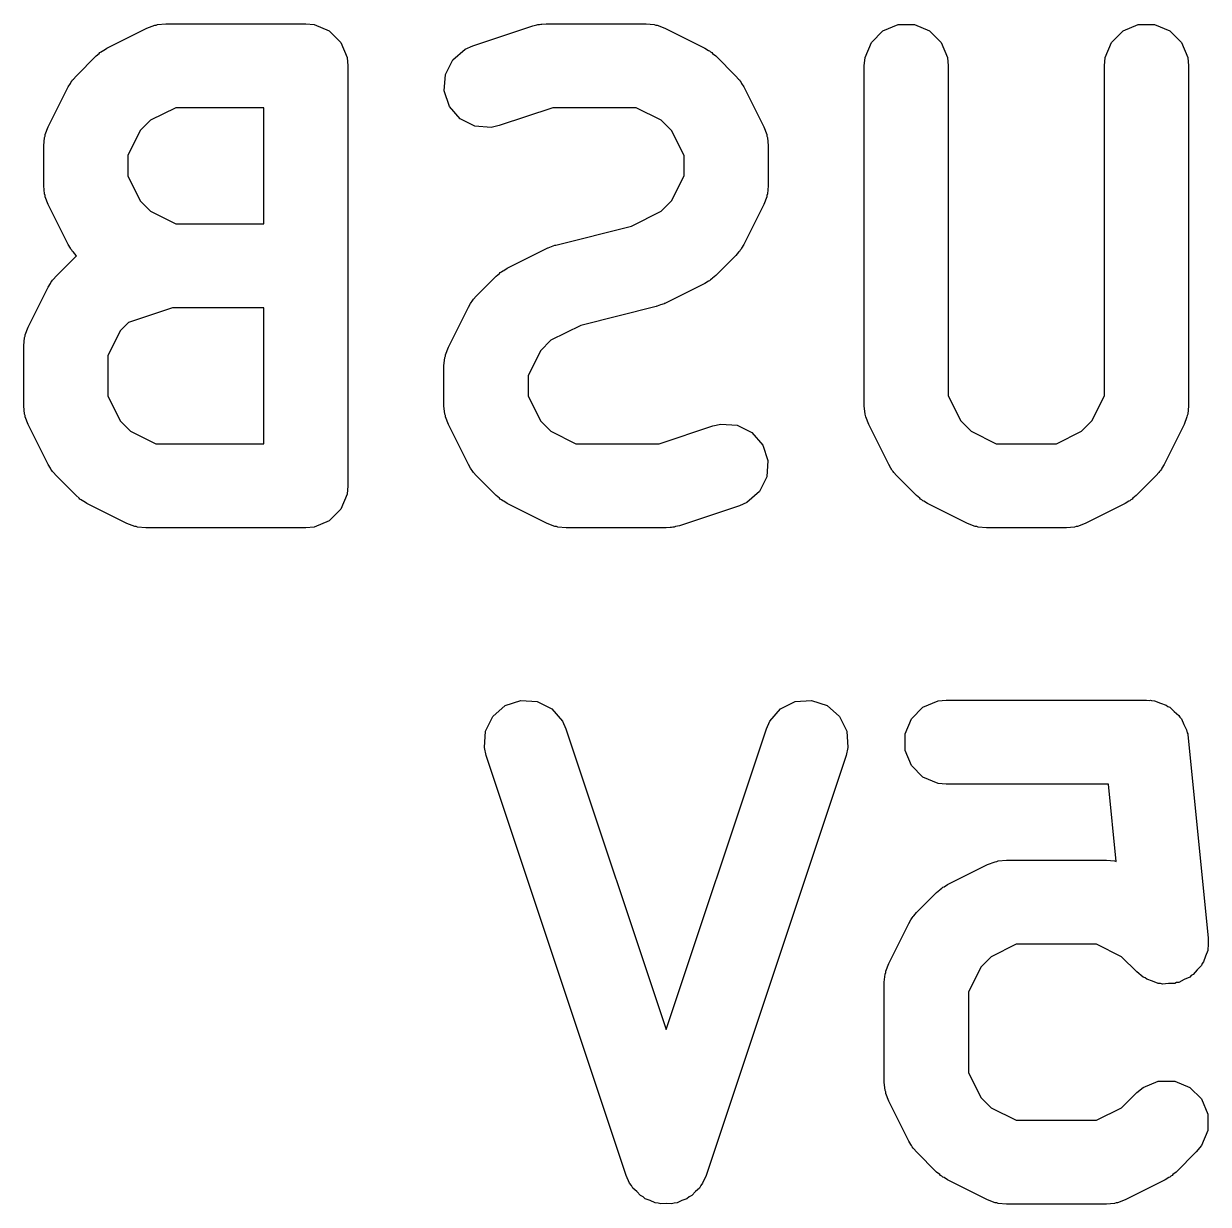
# Model space of a CAD drawing. Extents: x 89 to 178, y -115 to -57.
# Drawn here: x 167.867 to 170.122, y -103.286 to -101.038 of the extents above; entities that cross this region are included whole.
import ezdxf

# ---------------------------------------------------------------- set-up
doc = ezdxf.new("R2010")
doc.units = 0
doc.layers.add('BLACK', color=7, linetype='CONTINUOUS')

msp = doc.modelspace()

# ---------------------------------------------------------------- linework, layer by layer
at = {"layer": 'BLACK', "linetype": 'CONTINUOUS'}
for p, q in [((168.116464, -101.040639), (168.11933, -101.040435)), ((168.11933, -101.040435), (168.121987, -101.039335)), ((168.121987, -101.039335), (168.137594, -101.037798)), ((168.137594, -101.037798), (168.40426, -101.037798)), ((168.40426, -101.037798), (168.419867, -101.039335)), ((168.419867, -101.039335), (168.448706, -101.05128)), ((168.836105, -101.041903), (168.843844, -101.040143)), ((168.843844, -101.040143), (168.845796, -101.039335)), ((168.845796, -101.039335), (168.848624, -101.039056)), ((168.848624, -101.039056), (168.851397, -101.038426)), ((168.851397, -101.038426), (168.853505, -101.038575)), ((168.853505, -101.038575), (168.861403, -101.037798)), ((168.861403, -101.037798), (169.05188, -101.037798)), ((169.05188, -101.037798), (169.067487, -101.039335)), ((169.067487, -101.039335), (169.070143, -101.040435)), ((169.070143, -101.040435), (169.07301, -101.040639)), ((169.502671, -101.05128), (169.53151, -101.039335)), ((169.53151, -101.039335), (169.562724, -101.039335)), ((169.562724, -101.039335), (169.591563, -101.05128)), ((169.959814, -101.05128), (169.988653, -101.039335)), ((169.988653, -101.039335), (170.019867, -101.039335)), ((170.019867, -101.039335), (170.048706, -101.05128)), ((168.025626, -101.084339), (168.101817, -101.046244)), ((168.101817, -101.046244), (168.116464, -101.040639)), ((168.448706, -101.05128), (168.470778, -101.073352)), ((168.72182, -101.079998), (168.836105, -101.041903)), ((169.07301, -101.040639), (169.087657, -101.046244)), ((169.087657, -101.046244), (169.163847, -101.084339)), ((169.480599, -101.073352), (169.502671, -101.05128)), ((169.591563, -101.05128), (169.613635, -101.073352)), ((169.937742, -101.073352), (169.959814, -101.05128)), ((170.048706, -101.05128), (170.070778, -101.073352)), ((168.018907, -101.088568), (168.025626, -101.084339)), ((168.470778, -101.073352), (168.482723, -101.102191)), ((168.7075, -101.086392), (168.72182, -101.079998)), ((169.163847, -101.084339), (169.170561, -101.088565)), ((169.468654, -101.102191), (169.480599, -101.073352)), ((169.613635, -101.073352), (169.62558, -101.102191)), ((169.925797, -101.102191), (169.937742, -101.073352)), ((170.070778, -101.073352), (170.082723, -101.102191)), ((167.966739, -101.137419), (168.004834, -101.099325)), ((168.004834, -101.099325), (168.010968, -101.09429)), ((168.010968, -101.09429), (168.012354, -101.092693)), ((168.012354, -101.092693), (168.014762, -101.091177)), ((168.014762, -101.091177), (168.016957, -101.089376)), ((168.016957, -101.089376), (168.018907, -101.088568)), ((168.482723, -101.102191), (168.48426, -101.117798)), ((168.669958, -101.134763), (168.683918, -101.106844)), ((168.683918, -101.106844), (168.7075, -101.086392)), ((169.170561, -101.088565), (169.172516, -101.089375)), ((169.172516, -101.089375), (169.174715, -101.09118)), ((169.174715, -101.09118), (169.177119, -101.092693)), ((169.177119, -101.092693), (169.178501, -101.094287)), ((169.178501, -101.094287), (169.184639, -101.099324)), ((169.184639, -101.099324), (169.222733, -101.137419)), ((169.467117, -101.117798), (169.468654, -101.102191)), ((169.62558, -101.102191), (169.627117, -101.117798)), ((169.92426, -101.117798), (169.925797, -101.102191)), ((170.082723, -101.102191), (170.08426, -101.117798)), ((168.48426, -101.117798), (168.48426, -101.917798)), ((169.467117, -101.765417), (169.467117, -101.117798)), ((169.627117, -101.117798), (169.627117, -101.74653)), ((169.92426, -101.746532), (169.92426, -101.117798)), ((170.08426, -101.117798), (170.08426, -101.765417)), ((167.951754, -101.158211), (167.95598, -101.151496)), ((167.95598, -101.151496), (167.95679, -101.149542)), ((167.95679, -101.149542), (167.958595, -101.147342)), ((167.958595, -101.147342), (167.960108, -101.144939)), ((167.960108, -101.144939), (167.961702, -101.143556)), ((167.961702, -101.143556), (167.966739, -101.137419)), ((168.667746, -101.165899), (168.669958, -101.134763)), ((169.222733, -101.137419), (169.227767, -101.143553)), ((169.227767, -101.143553), (169.229365, -101.144939)), ((169.229365, -101.144939), (169.23088, -101.147347)), ((169.23088, -101.147347), (169.232682, -101.149542)), ((169.232682, -101.149542), (169.233489, -101.151492)), ((169.233489, -101.151492), (169.237719, -101.158211)), ((167.913659, -101.234402), (167.951754, -101.158211)), ((168.677617, -101.195511), (168.667746, -101.165899)), ((169.237719, -101.158211), (169.275815, -101.234401)), ((168.156479, -101.197798), (168.108792, -101.22164)), ((168.32426, -101.197798), (168.156479, -101.197798)), ((168.32426, -101.41875), (168.32426, -101.197798)), ((168.698069, -101.219093), (168.677617, -101.195511)), ((168.874386, -101.197798), (168.772416, -101.231788)), ((169.032995, -101.197798), (168.874386, -101.197798)), ((169.080679, -101.22164), (169.032995, -101.197798)), ((168.725988, -101.233053), (168.698069, -101.219093)), ((167.908054, -101.249049), (167.913659, -101.234402)), ((168.089055, -101.241378), (168.065213, -101.289063)), ((168.108792, -101.22164), (168.089055, -101.241378)), ((168.757124, -101.235265), (168.725988, -101.233053)), ((168.772416, -101.231788), (168.757124, -101.235265)), ((169.100417, -101.241377), (169.080679, -101.22164)), ((169.124261, -101.289064), (169.100417, -101.241377)), ((169.275815, -101.234401), (169.28142, -101.249048)), ((167.905213, -101.270179), (167.90675, -101.254572)), ((167.90675, -101.254572), (167.90785, -101.251915)), ((167.90785, -101.251915), (167.908054, -101.249049)), ((169.28142, -101.249048), (169.281623, -101.251915)), ((169.281623, -101.251915), (169.282724, -101.254572)), ((169.282724, -101.254572), (169.284261, -101.270179)), ((167.905213, -101.346369), (167.905213, -101.270179)), ((169.284261, -101.270179), (169.284261, -101.346369)), ((168.065213, -101.289063), (168.065213, -101.327484)), ((169.124261, -101.327483), (169.124261, -101.289064)), ((168.065213, -101.327484), (168.089055, -101.375169)), ((169.100417, -101.37517), (169.124261, -101.327483)), ((167.90675, -101.361976), (167.905213, -101.346369)), ((169.284261, -101.346369), (169.282724, -101.361976)), ((167.90785, -101.364632), (167.90675, -101.361976)), ((167.908054, -101.367499), (167.90785, -101.364632)), ((167.913659, -101.382146), (167.908054, -101.367499)), ((168.089055, -101.375169), (168.108792, -101.394907)), ((169.080679, -101.394907), (169.100417, -101.37517)), ((169.28142, -101.3675), (169.275815, -101.382147)), ((169.281623, -101.364632), (169.28142, -101.3675)), ((169.282724, -101.361976), (169.281623, -101.364632)), ((167.951754, -101.458337), (167.913659, -101.382146)), ((168.108792, -101.394907), (168.156479, -101.41875)), ((169.023959, -101.423267), (169.080679, -101.394907)), ((169.275815, -101.382147), (169.237719, -101.458337)), ((168.156479, -101.41875), (168.32426, -101.41875)), ((168.880096, -101.459234), (169.023959, -101.423267)), ((167.95598, -101.465051), (167.951754, -101.458337)), ((167.95679, -101.467006), (167.95598, -101.465051)), ((167.958595, -101.469205), (167.95679, -101.467006)), ((168.787531, -101.503387), (168.863721, -101.465291)), ((168.863721, -101.465291), (168.864864, -101.464853)), ((168.864864, -101.464853), (168.865328, -101.46451)), ((168.865328, -101.46451), (168.871861, -101.462175)), ((168.871861, -101.462175), (168.878368, -101.459686)), ((168.878368, -101.459686), (168.878945, -101.459644)), ((168.878945, -101.459644), (168.880096, -101.459234)), ((169.232682, -101.467006), (169.23088, -101.4692)), ((169.233489, -101.465055), (169.232682, -101.467006)), ((169.237719, -101.458337), (169.233489, -101.465055)), ((167.928644, -101.518373), (167.966739, -101.480277)), ((167.960108, -101.471609), (167.958595, -101.469205)), ((167.961702, -101.472991), (167.960108, -101.471609)), ((167.966739, -101.479129), (167.961702, -101.472991)), ((167.967369, -101.479759), (167.966739, -101.479129)), ((167.966739, -101.480277), (167.967369, -101.479759)), ((169.222733, -101.479129), (169.184639, -101.517224)), ((169.227767, -101.472994), (169.222733, -101.479129)), ((169.229365, -101.471609), (169.227767, -101.472994)), ((169.23088, -101.4692), (169.229365, -101.471609)), ((168.766739, -101.518373), (168.772873, -101.513338)), ((168.772873, -101.513338), (168.774259, -101.511741)), ((168.774259, -101.511741), (168.776667, -101.510225)), ((168.776667, -101.510225), (168.778862, -101.508424)), ((168.778862, -101.508424), (168.780812, -101.507616)), ((168.780812, -101.507616), (168.787531, -101.503387)), ((167.913659, -101.539164), (167.917885, -101.53245)), ((167.917885, -101.53245), (167.918695, -101.530496)), ((167.918695, -101.530496), (167.920501, -101.528295)), ((167.920501, -101.528295), (167.922014, -101.525892)), ((167.922014, -101.525892), (167.923607, -101.524509)), ((167.923607, -101.524509), (167.928644, -101.518373)), ((168.728644, -101.556467), (168.766739, -101.518373)), ((169.163847, -101.532209), (169.087657, -101.570304)), ((169.170561, -101.527982), (169.163847, -101.532209)), ((169.172516, -101.527173), (169.170561, -101.527982)), ((169.174715, -101.525367), (169.172516, -101.527173)), ((169.177119, -101.523855), (169.174715, -101.525367)), ((169.178501, -101.52226), (169.177119, -101.523855)), ((169.184639, -101.517224), (169.178501, -101.52226)), ((167.875563, -101.615353), (167.913659, -101.539164)), ((168.723607, -101.562604), (168.728644, -101.556467)), ((168.150577, -101.57875), (168.066522, -101.606767)), ((168.32426, -101.57875), (168.150577, -101.57875)), ((168.32426, -101.837798), (168.32426, -101.57875)), ((168.675564, -101.653449), (168.713659, -101.577259)), ((168.713659, -101.577259), (168.717885, -101.570544)), ((168.717885, -101.570544), (168.718695, -101.56859)), ((168.718695, -101.56859), (168.7205, -101.56639)), ((168.7205, -101.56639), (168.722013, -101.563987)), ((168.722013, -101.563987), (168.723607, -101.562604)), ((169.071283, -101.576361), (168.927422, -101.612325)), ((169.072433, -101.575949), (169.071283, -101.576361)), ((169.07301, -101.575909), (169.072433, -101.575949)), ((169.079502, -101.573424), (169.07301, -101.575909)), ((169.086051, -101.571085), (169.079502, -101.573424)), ((169.086515, -101.57074), (169.086051, -101.571085)), ((169.087657, -101.570304), (169.086515, -101.57074)), ((167.869958, -101.63), (167.875563, -101.615353)), ((168.050961, -101.622328), (168.027117, -101.670017)), ((168.066522, -101.606767), (168.050961, -101.622328)), ((168.927422, -101.612325), (168.870697, -101.640688)), ((167.867117, -101.651131), (167.868654, -101.635524)), ((167.868654, -101.635524), (167.869754, -101.632867)), ((167.869754, -101.632867), (167.869958, -101.63)), ((168.870697, -101.640688), (168.85096, -101.660426)), ((167.867117, -101.765417), (167.867117, -101.651131)), ((168.027117, -101.670017), (168.027117, -101.74653)), ((168.668655, -101.673619), (168.669755, -101.670962)), ((168.669755, -101.670962), (168.669959, -101.668096)), ((168.669959, -101.668096), (168.675564, -101.653449)), ((168.85096, -101.660426), (168.827118, -101.708111)), ((168.667118, -101.689226), (168.668655, -101.673619)), ((168.667118, -101.765417), (168.667118, -101.689226)), ((168.827118, -101.708111), (168.827118, -101.746532)), ((168.027117, -101.74653), (168.050961, -101.794219)), ((168.827118, -101.746532), (168.850961, -101.794218)), ((169.627117, -101.74653), (169.650961, -101.794219)), ((169.900416, -101.794218), (169.92426, -101.746532)), ((167.868654, -101.781024), (167.867117, -101.765417)), ((167.869754, -101.78368), (167.868654, -101.781024)), ((167.869958, -101.786548), (167.869754, -101.78368)), ((168.668655, -101.781024), (168.667118, -101.765417)), ((168.669755, -101.78368), (168.668655, -101.781024)), ((168.669959, -101.786547), (168.669755, -101.78368)), ((169.468654, -101.781024), (169.467117, -101.765417)), ((169.469754, -101.78368), (169.468654, -101.781024)), ((169.469958, -101.786548), (169.469754, -101.78368)), ((170.081622, -101.78368), (170.081419, -101.786547)), ((170.082723, -101.781024), (170.081622, -101.78368)), ((170.08426, -101.765417), (170.082723, -101.781024)), ((167.875563, -101.801195), (167.869958, -101.786548)), ((167.913659, -101.877384), (167.875563, -101.801195)), ((168.050961, -101.794219), (168.070697, -101.813955)), ((168.675564, -101.801194), (168.669959, -101.786547)), ((168.713659, -101.877384), (168.675564, -101.801194)), ((168.850961, -101.794218), (168.870697, -101.813955)), ((169.076992, -101.837798), (169.178963, -101.803808)), ((169.178963, -101.803808), (169.194255, -101.800331)), ((169.194255, -101.800331), (169.225392, -101.802543)), ((169.225392, -101.802543), (169.253311, -101.816503)), ((169.475563, -101.801195), (169.469958, -101.786548)), ((169.513659, -101.877384), (169.475563, -101.801195)), ((169.650961, -101.794219), (169.670697, -101.813955)), ((169.88068, -101.813955), (169.900416, -101.794218)), ((170.075814, -101.801194), (170.037719, -101.877384)), ((170.081419, -101.786547), (170.075814, -101.801194)), ((168.070697, -101.813955), (168.118383, -101.837798)), ((168.870697, -101.813955), (168.918384, -101.837798)), ((169.253311, -101.816503), (169.273762, -101.840085)), ((169.670697, -101.813955), (169.718383, -101.837798)), ((169.832994, -101.837798), (169.88068, -101.813955)), ((168.118383, -101.837798), (168.32426, -101.837798)), ((168.918384, -101.837798), (169.076992, -101.837798)), ((169.273762, -101.840085), (169.283633, -101.869697)), ((169.718383, -101.837798), (169.832994, -101.837798)), ((169.283633, -101.869697), (169.281421, -101.900834)), ((167.917885, -101.884097), (167.913659, -101.877384)), ((167.918695, -101.886052), (167.917885, -101.884097)), ((167.920501, -101.888252), (167.918695, -101.886052)), ((167.922014, -101.890656), (167.920501, -101.888252)), ((167.923607, -101.892038), (167.922014, -101.890656)), ((167.928644, -101.898175), (167.923607, -101.892038)), ((168.717886, -101.8841), (168.713659, -101.877384)), ((168.718695, -101.886052), (168.717886, -101.8841)), ((168.720497, -101.888248), (168.718695, -101.886052)), ((168.722013, -101.890656), (168.720497, -101.888248)), ((168.72361, -101.892041), (168.722013, -101.890656)), ((168.728644, -101.898175), (168.72361, -101.892041)), ((169.517885, -101.884097), (169.513659, -101.877384)), ((169.518695, -101.886052), (169.517885, -101.884097)), ((169.520501, -101.888252), (169.518695, -101.886052)), ((169.522014, -101.890656), (169.520501, -101.888252)), ((169.523607, -101.892038), (169.522014, -101.890656)), ((169.528644, -101.898175), (169.523607, -101.892038)), ((170.027767, -101.892041), (170.022734, -101.898175)), ((170.029365, -101.890656), (170.027767, -101.892041)), ((170.03088, -101.888248), (170.029365, -101.890656)), ((170.032683, -101.886052), (170.03088, -101.888248)), ((170.033491, -101.8841), (170.032683, -101.886052)), ((170.037719, -101.877384), (170.033491, -101.8841)), ((167.966739, -101.936271), (167.928644, -101.898175)), ((168.48426, -101.917798), (168.482723, -101.933405)), ((168.766739, -101.936271), (168.728644, -101.898175)), ((169.281421, -101.900834), (169.267461, -101.928753)), ((169.566739, -101.936271), (169.528644, -101.898175)), ((170.022734, -101.898175), (169.984639, -101.936271)), ((167.972874, -101.941306), (167.966739, -101.936271)), ((167.974259, -101.942903), (167.972874, -101.941306)), ((168.482723, -101.933405), (168.470778, -101.962244)), ((168.772874, -101.941306), (168.766739, -101.936271)), ((168.774259, -101.942903), (168.772874, -101.941306)), ((169.267461, -101.928753), (169.243879, -101.949204)), ((169.572874, -101.941306), (169.566739, -101.936271)), ((169.574259, -101.942903), (169.572874, -101.941306)), ((169.978503, -101.941306), (169.977119, -101.942903)), ((169.984639, -101.936271), (169.978503, -101.941306)), ((167.976663, -101.944416), (167.974259, -101.942903)), ((167.978861, -101.94622), (167.976663, -101.944416)), ((167.980813, -101.947028), (167.978861, -101.94622)), ((167.987531, -101.951257), (167.980813, -101.947028)), ((168.063721, -101.989352), (167.987531, -101.951257)), ((168.470778, -101.962244), (168.448706, -101.984316)), ((168.776663, -101.944416), (168.774259, -101.942903)), ((168.778861, -101.94622), (168.776663, -101.944416)), ((168.780813, -101.947028), (168.778861, -101.94622)), ((168.787531, -101.951257), (168.780813, -101.947028)), ((168.863722, -101.989352), (168.787531, -101.951257)), ((169.229559, -101.955598), (169.115273, -101.993693)), ((169.243879, -101.949204), (169.229559, -101.955598)), ((169.576663, -101.944416), (169.574259, -101.942903)), ((169.578861, -101.94622), (169.576663, -101.944416)), ((169.580813, -101.947028), (169.578861, -101.94622)), ((169.587531, -101.951257), (169.580813, -101.947028)), ((169.663721, -101.989352), (169.587531, -101.951257)), ((169.963847, -101.951257), (169.887656, -101.989352)), ((169.970564, -101.947028), (169.963847, -101.951257)), ((169.972517, -101.94622), (169.970564, -101.947028)), ((169.974714, -101.944416), (169.972517, -101.94622)), ((169.977119, -101.942903), (169.974714, -101.944416)), ((168.448706, -101.984316), (168.419867, -101.996261)), ((168.078368, -101.994957), (168.063721, -101.989352)), ((168.081234, -101.99516), (168.078368, -101.994957)), ((168.083891, -101.996261), (168.081234, -101.99516)), ((168.099498, -101.997798), (168.083891, -101.996261)), ((168.40426, -101.997798), (168.099498, -101.997798)), ((168.419867, -101.996261), (168.40426, -101.997798)), ((168.878369, -101.994957), (168.863722, -101.989352)), ((168.881235, -101.99516), (168.878369, -101.994957)), ((168.883892, -101.996261), (168.881235, -101.99516)), ((168.899499, -101.997798), (168.883892, -101.996261)), ((169.089975, -101.997798), (168.899499, -101.997798)), ((169.097872, -101.99702), (169.089975, -101.997798)), ((169.099981, -101.99717), (169.097872, -101.99702)), ((169.102753, -101.996539), (169.099981, -101.99717)), ((169.105582, -101.996261), (169.102753, -101.996539)), ((169.107533, -101.995452), (169.105582, -101.996261)), ((169.115273, -101.993693), (169.107533, -101.995452)), ((169.678368, -101.994957), (169.663721, -101.989352)), ((169.681234, -101.99516), (169.678368, -101.994957)), ((169.683891, -101.996261), (169.681234, -101.99516)), ((169.699498, -101.997798), (169.683891, -101.996261)), ((169.851879, -101.997798), (169.699498, -101.997798)), ((169.867486, -101.996261), (169.851879, -101.997798)), ((169.870142, -101.99516), (169.867486, -101.996261)), ((169.873009, -101.994957), (169.870142, -101.99516)), ((169.887656, -101.989352), (169.873009, -101.994957)), ((169.607701, -102.32729), (169.623308, -102.325753)), ((169.623308, -102.325753), (170.00426, -102.325753)), ((170.00426, -102.325753), (170.010029, -102.326321)), ((168.760108, -102.356703), (168.78369, -102.336252)), ((168.78369, -102.336252), (168.813302, -102.326381)), ((168.813302, -102.326381), (168.844438, -102.328593)), ((168.844438, -102.328593), (168.872358, -102.342553)), ((168.872358, -102.342553), (168.892809, -102.366135)), ((169.28714, -102.366135), (169.307592, -102.342553)), ((169.307592, -102.342553), (169.335511, -102.328594)), ((169.335511, -102.328594), (169.366647, -102.326381)), ((169.366647, -102.326381), (169.396259, -102.336252)), ((169.396259, -102.336252), (169.419841, -102.356704)), ((169.55679, -102.361307), (169.578862, -102.339235)), ((169.578862, -102.339235), (169.607701, -102.32729)), ((170.010029, -102.326321), (170.011982, -102.326126)), ((170.011982, -102.326126), (170.013888, -102.326701)), ((170.013888, -102.326701), (170.019867, -102.32729)), ((170.019867, -102.32729), (170.030666, -102.331763)), ((170.030666, -102.331763), (170.041866, -102.335142)), ((170.041866, -102.335142), (170.044984, -102.337693)), ((170.044984, -102.337693), (170.048706, -102.339235)), ((170.048706, -102.339235), (170.056976, -102.347505)), ((170.056976, -102.347505), (170.066025, -102.354909)), ((168.746148, -102.384623), (168.760108, -102.356703)), ((168.892809, -102.366135), (168.899203, -102.380455)), ((169.280746, -102.380455), (169.28714, -102.366135)), ((169.419841, -102.356704), (169.433801, -102.384623)), ((169.544845, -102.390146), (169.55679, -102.361307)), ((170.066025, -102.354909), (170.067928, -102.358457)), ((170.067928, -102.358457), (170.070778, -102.361307)), ((170.070778, -102.361307), (170.075253, -102.372111)), ((168.743936, -102.415759), (168.746148, -102.384623)), ((168.899203, -102.380455), (169.089974, -102.952769)), ((169.089974, -102.952769), (169.280746, -102.380455)), ((169.433801, -102.384623), (169.436013, -102.415759)), ((169.544845, -102.42136), (169.544845, -102.390146)), ((170.075253, -102.372111), (170.080781, -102.382416)), ((170.080781, -102.382416), (170.081962, -102.388309)), ((170.081962, -102.388309), (170.082723, -102.390146)), ((170.082723, -102.390146), (170.082723, -102.392105)), ((170.082723, -102.392105), (170.083863, -102.397793)), ((168.747413, -102.431051), (168.743936, -102.415759)), ((169.436013, -102.415759), (169.432536, -102.431051)), ((170.083863, -102.397793), (170.121959, -102.778744)), ((169.014079, -103.231051), (168.747413, -102.431051)), ((169.432536, -102.431051), (169.165869, -103.231051)), ((169.55679, -102.450199), (169.544845, -102.42136)), ((169.578862, -102.472271), (169.55679, -102.450199)), ((169.607701, -102.484216), (169.578862, -102.472271)), ((169.623308, -102.485753), (169.607701, -102.484216)), ((169.931861, -102.485753), (169.623308, -102.485753)), ((169.946603, -102.633171), (169.931861, -102.485753)), ((169.625626, -102.677056), (169.701817, -102.638961)), ((169.701817, -102.638961), (169.716464, -102.633356)), ((169.716464, -102.633356), (169.71933, -102.633152)), ((169.71933, -102.633152), (169.721987, -102.632052)), ((169.721987, -102.632052), (169.737594, -102.630515)), ((169.737594, -102.630515), (169.92807, -102.630515)), ((169.92807, -102.630515), (169.943677, -102.632052)), ((169.943677, -102.632052), (169.946333, -102.633152)), ((169.946333, -102.633152), (169.946603, -102.633171)), ((169.610968, -102.687007), (169.612354, -102.68541)), ((169.612354, -102.68541), (169.614762, -102.683894)), ((169.614762, -102.683894), (169.616957, -102.682093)), ((169.616957, -102.682093), (169.618907, -102.681285)), ((169.618907, -102.681285), (169.625626, -102.677056)), ((169.566739, -102.730136), (169.604834, -102.692042)), ((169.604834, -102.692042), (169.610968, -102.687007)), ((169.561702, -102.736273), (169.566739, -102.730136)), ((169.513659, -102.827119), (169.551754, -102.750928)), ((169.551754, -102.750928), (169.55598, -102.744213)), ((169.55598, -102.744213), (169.55679, -102.742259)), ((169.55679, -102.742259), (169.558595, -102.740059)), ((169.558595, -102.740059), (169.560108, -102.737656)), ((169.560108, -102.737656), (169.561702, -102.736273)), ((169.756479, -102.790515), (169.708792, -102.814357)), ((169.909185, -102.790515), (169.756479, -102.790515)), ((169.956871, -102.814358), (169.909185, -102.790515)), ((170.121983, -102.794427), (170.120819, -102.798284)), ((170.120819, -102.798284), (170.120819, -102.802311)), ((170.121959, -102.778744), (170.121983, -102.794427)), ((169.708792, -102.814357), (169.689055, -102.834095)), ((169.985788, -102.843274), (169.956871, -102.814358)), ((170.116344, -102.813113), (170.112966, -102.824311)), ((170.120819, -102.802311), (170.116344, -102.813113)), ((169.50785, -102.844632), (169.508054, -102.841766)), ((169.508054, -102.841766), (169.513659, -102.827119)), ((169.689055, -102.834095), (169.665213, -102.88178)), ((169.997911, -102.853223), (169.985788, -102.843274)), ((170.100604, -102.839419), (170.0932, -102.84847)), ((170.108874, -102.83115), (170.100604, -102.839419)), ((170.110415, -102.827428), (170.108874, -102.83115)), ((170.112966, -102.824311), (170.110415, -102.827428)), ((169.505213, -102.862896), (169.50675, -102.847289)), ((169.505213, -103.053372), (169.505213, -102.862896)), ((169.50675, -102.847289), (169.50785, -102.844632)), ((170.001632, -102.854764), (169.997911, -102.853223)), ((170.00475, -102.857315), (170.001632, -102.854764)), ((170.015944, -102.860692), (170.00475, -102.857315)), ((170.02675, -102.865168), (170.015944, -102.860692)), ((170.030779, -102.865168), (170.02675, -102.865168)), ((170.034634, -102.866331), (170.030779, -102.865168)), ((170.046264, -102.865168), (170.034634, -102.866331)), ((170.057964, -102.865168), (170.046264, -102.865168)), ((170.061687, -102.863625), (170.057964, -102.865168)), ((170.065693, -102.863225), (170.061687, -102.863625)), ((170.075994, -102.857699), (170.065693, -102.863225)), ((170.086803, -102.853222), (170.075994, -102.857699)), ((170.089651, -102.850373), (170.086803, -102.853222)), ((170.0932, -102.84847), (170.089651, -102.850373)), ((169.665213, -102.88178), (169.665213, -103.034487)), ((169.665213, -103.034487), (169.689056, -103.082173)), ((169.50675, -103.068979), (169.505213, -103.053372)), ((169.50785, -103.071635), (169.50675, -103.068979)), ((169.985788, -103.072993), (169.99791, -103.063044)), ((169.99791, -103.063044), (170.026749, -103.051099)), ((170.026749, -103.051099), (170.057963, -103.051099)), ((170.057963, -103.051099), (170.086802, -103.063044)), ((170.086802, -103.063044), (170.108874, -103.085116)), ((169.508054, -103.074502), (169.50785, -103.071635)), ((169.513659, -103.089149), (169.508054, -103.074502)), ((169.551754, -103.165339), (169.513659, -103.089149)), ((169.689056, -103.082173), (169.708792, -103.10191)), ((169.956869, -103.10191), (169.985788, -103.072993)), ((170.108874, -103.085116), (170.120819, -103.113955)), ((169.708792, -103.10191), (169.756479, -103.125753)), ((169.909185, -103.125753), (169.956869, -103.10191)), ((170.120819, -103.113955), (170.120819, -103.145169)), ((169.756479, -103.125753), (169.909185, -103.125753)), ((170.120819, -103.145169), (170.108874, -103.174008)), ((169.555981, -103.172055), (169.551754, -103.165339)), ((169.55679, -103.174007), (169.555981, -103.172055)), ((169.558592, -103.176203), (169.55679, -103.174007)), ((169.560108, -103.178611), (169.558592, -103.176203)), ((169.561705, -103.179996), (169.560108, -103.178611)), ((169.566739, -103.18613), (169.561705, -103.179996)), ((170.108874, -103.174008), (170.098925, -103.18613)), ((169.604834, -103.224226), (169.566739, -103.18613)), ((170.098925, -103.18613), (170.060829, -103.224227)), ((169.610969, -103.229261), (169.604834, -103.224226)), ((170.060829, -103.224227), (170.054691, -103.229263)), ((169.020473, -103.245371), (169.014079, -103.231051)), ((169.024216, -103.249687), (169.020473, -103.245371)), ((169.026774, -103.254802), (169.024216, -103.249687)), ((169.155732, -103.249686), (169.153174, -103.254803)), ((169.159475, -103.245371), (169.155732, -103.249686)), ((169.165869, -103.231051), (169.159475, -103.245371)), ((169.612354, -103.230858), (169.610969, -103.229261)), ((169.614758, -103.232371), (169.612354, -103.230858)), ((169.616956, -103.234175), (169.614758, -103.232371)), ((169.618908, -103.234983), (169.616956, -103.234175)), ((169.625626, -103.239212), (169.618908, -103.234983)), ((169.701817, -103.277307), (169.625626, -103.239212)), ((170.040037, -103.239212), (169.963847, -103.277307)), ((170.046751, -103.234985), (170.040037, -103.239212)), ((170.048706, -103.234176), (170.046751, -103.234985)), ((170.050905, -103.23237), (170.048706, -103.234176)), ((170.053309, -103.230858), (170.050905, -103.23237)), ((170.054691, -103.229263), (170.053309, -103.230858)), ((169.034352, -103.261374), (169.026774, -103.254802)), ((169.040925, -103.268953), (169.034352, -103.261374)), ((169.046039, -103.27151), (169.040925, -103.268953)), ((169.050356, -103.275254), (169.046039, -103.27151)), ((169.133909, -103.271509), (169.129592, -103.275254)), ((169.139023, -103.268953), (169.133909, -103.271509)), ((169.145593, -103.261377), (169.139023, -103.268953)), ((169.153174, -103.254803), (169.145593, -103.261377)), ((169.059867, -103.278424), (169.050356, -103.275254)), ((169.068844, -103.282913), (169.059867, -103.278424)), ((169.074547, -103.283318), (169.068844, -103.282913)), ((169.079968, -103.285125), (169.074547, -103.283318)), ((169.089974, -103.284414), (169.079968, -103.285125)), ((169.09998, -103.285125), (169.089974, -103.284414)), ((169.1054, -103.283318), (169.09998, -103.285125)), ((169.111104, -103.282913), (169.1054, -103.283318)), ((169.12008, -103.278424), (169.111104, -103.282913)), ((169.129592, -103.275254), (169.12008, -103.278424)), ((169.716464, -103.282912), (169.701817, -103.277307)), ((169.71933, -103.283115), (169.716464, -103.282912)), ((169.721987, -103.284216), (169.71933, -103.283115)), ((169.737594, -103.285753), (169.721987, -103.284216)), ((169.92807, -103.285753), (169.737594, -103.285753)), ((169.943677, -103.284216), (169.92807, -103.285753)), ((169.946333, -103.283115), (169.943677, -103.284216)), ((169.9492, -103.282912), (169.946333, -103.283115)), ((169.963847, -103.277307), (169.9492, -103.282912))]:
    msp.add_line(p, q, dxfattribs=at)

doc.saveas('drawing.dxf')
